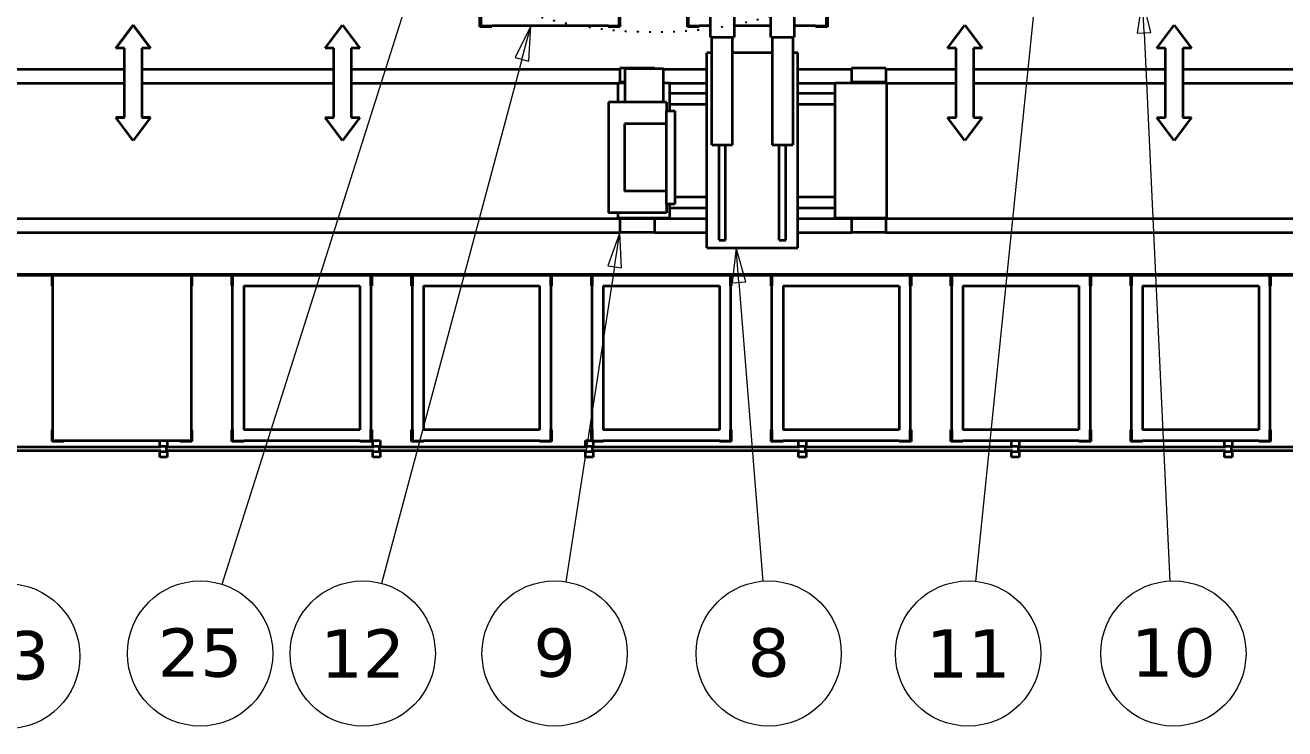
# Model space of a CAD drawing. Header units: millimetres. Extents: x 0 to 67800, y 0 to 42000.
# Drawn here: x 15877 to 24985, y 14119 to 19207 of the extents above; entities that cross this region are included whole.
import ezdxf

# ---------------------------------------------------------------- set-up
doc = ezdxf.new("R2010")
doc.units = ezdxf.units.MM
doc.header["$LTSCALE"] = 100
doc.linetypes.add('CHAIN', pattern=[0.3543, 0.2362, -0.0295, 0.0591, -0.0295])
doc.linetypes.add('DOTTED', pattern=[0.0481, 0.0068, -0.0413])
for name, color, linetype, lineweight in [('Reference (ISO)', 7, 'DOTTED', 25), ('Section Line (ISO)', 7, 'CHAIN', 50), ('Symbol (ISO)', 7, 'Continuous', 18), ('Visible (ISO)', 7, 'Continuous', 35)]:
    doc.layers.add(name, color=color, linetype=linetype, lineweight=lineweight)
doc.styles.add('Label Text (ISO)', font='verdana.ttf')

# ---------------------------------------------------------------- blocks, each defined once
blk = doc.blocks.new('2dTransSection0')
at = {"layer": 'Section Line (ISO)', "linetype": 'CHAIN', "ltscale": 33.86763}
blk.add_line((112.309, 174.019), (276.299, 174.019), dxfattribs=at)
blk = doc.blocks.new('Balloon8')
at = {"layer": 'Symbol (ISO)'}
for p, q in [((239.552, 194.024), (239.171, 191.503)), ((239.67, 191.527), (239.552, 194.024)), ((240.17, 191.55), (239.552, 194.024)), ((239.171, 191.503), (240.17, 191.55)), ((239.67, 191.527), (241.549, 151.86))]:
    blk.add_line(p, q, dxfattribs=at)
at = {"layer": 'Symbol (ISO)', "flags": 128}
blk.add_lwpolyline([(240.17, 191.55), (239.552, 194.024), (239.171, 191.503), (240.17, 191.55)], dxfattribs=at)
at = {"layer": 'Symbol (ISO)'}
blk.add_circle((241.797, 146.631), 5.25, dxfattribs=at)
blk.add_solid([(240.17, 191.55), (239.552, 194.024), (239.171, 191.503), (240.17, 191.55)], dxfattribs=at)
at = {"layer": 'Symbol (ISO)', "insert": (241.797, 146.668), "char_height": 3.5, "attachment_point": 5, "style": 'Label Text (ISO)'}
blk.add_mtext('10', dxfattribs=at)
blk = doc.blocks.new('Balloon9')
at = {"layer": 'Symbol (ISO)'}
for p, q in [((233.172, 207.629), (232.421, 205.192)), ((232.919, 205.142), (233.172, 207.629)), ((233.416, 205.091), (233.172, 207.629)), ((232.919, 205.142), (227.482, 151.835)), ((232.421, 205.192), (233.416, 205.091))]:
    blk.add_line(p, q, dxfattribs=at)
at = {"layer": 'Symbol (ISO)', "flags": 128}
blk.add_lwpolyline([(233.416, 205.091), (233.172, 207.629), (232.421, 205.192), (233.416, 205.091)], dxfattribs=at)
at = {"layer": 'Symbol (ISO)'}
blk.add_circle((226.952, 146.631), 5.25, dxfattribs=at)
blk.add_solid([(233.416, 205.091), (233.172, 207.629), (232.421, 205.192), (233.416, 205.091)], dxfattribs=at)
at = {"layer": 'Symbol (ISO)', "insert": (226.952, 146.631), "char_height": 3.5, "attachment_point": 5, "style": 'Label Text (ISO)'}
blk.add_mtext('11', dxfattribs=at)
blk = doc.blocks.new('Balloon10')
at = {"layer": 'Symbol (ISO)'}
for p, q in [((210.178, 175.969), (209.879, 173.437)), ((210.378, 173.477), (210.178, 175.969)), ((210.876, 173.517), (210.178, 175.969)), ((209.879, 173.437), (210.876, 173.517)), ((210.378, 173.477), (212.113, 151.845))]:
    blk.add_line(p, q, dxfattribs=at)
at = {"layer": 'Symbol (ISO)', "flags": 128}
blk.add_lwpolyline([(210.876, 173.517), (210.178, 175.969), (209.879, 173.437), (210.876, 173.517)], dxfattribs=at)
at = {"layer": 'Symbol (ISO)'}
blk.add_circle((212.531, 146.631), 5.25, dxfattribs=at)
blk.add_solid([(210.876, 173.517), (210.178, 175.969), (209.879, 173.437), (210.876, 173.517)], dxfattribs=at)
at = {"layer": 'Symbol (ISO)', "insert": (212.531, 146.671), "char_height": 3.5, "attachment_point": 5, "style": 'Label Text (ISO)'}
blk.add_mtext('8', dxfattribs=at)
blk = doc.blocks.new('Balloon11')
at = {"layer": 'Symbol (ISO)'}
for p, q in [((201.777, 177.073), (200.899, 174.679)), ((201.393, 174.602), (201.777, 177.073)), ((201.887, 174.526), (201.777, 177.073)), ((201.393, 174.602), (197.854, 151.811)), ((200.899, 174.679), (201.887, 174.526))]:
    blk.add_line(p, q, dxfattribs=at)
at = {"layer": 'Symbol (ISO)', "flags": 128}
blk.add_lwpolyline([(201.887, 174.526), (201.777, 177.073), (200.899, 174.679), (201.887, 174.526)], dxfattribs=at)
at = {"layer": 'Symbol (ISO)'}
blk.add_circle((197.049, 146.631), 5.25, dxfattribs=at)
blk.add_solid([(201.887, 174.526), (201.777, 177.073), (200.899, 174.679), (201.887, 174.526)], dxfattribs=at)
at = {"layer": 'Symbol (ISO)', "insert": (197.049, 146.665), "char_height": 3.5, "attachment_point": 5, "style": 'Label Text (ISO)'}
blk.add_mtext('9', dxfattribs=at)
blk = doc.blocks.new('Balloon12')
at = {"layer": 'Symbol (ISO)'}
for p, q in [((195.339, 192.019), (194.209, 189.733)), ((194.692, 189.604), (195.339, 192.019)), ((195.175, 189.475), (195.339, 192.019)), ((194.692, 189.604), (184.531, 151.683)), ((194.209, 189.733), (195.175, 189.475))]:
    blk.add_line(p, q, dxfattribs=at)
at = {"layer": 'Symbol (ISO)', "flags": 128}
blk.add_lwpolyline([(195.175, 189.475), (195.339, 192.019), (194.209, 189.733), (195.175, 189.475)], dxfattribs=at)
at = {"layer": 'Symbol (ISO)'}
blk.add_circle((183.178, 146.631), 5.25, dxfattribs=at)
blk.add_solid([(195.175, 189.475), (195.339, 192.019), (194.209, 189.733), (195.175, 189.475)], dxfattribs=at)
at = {"layer": 'Symbol (ISO)', "insert": (183.178, 146.631), "char_height": 3.5, "attachment_point": 5, "style": 'Label Text (ISO)'}
blk.add_mtext('12', dxfattribs=at)
blk = doc.blocks.new('Balloon13')
at = {"layer": 'Symbol (ISO)'}
for p, q in [((150.583, 200.424), (150.403, 197.881)), ((150.899, 197.944), (150.583, 200.424)), ((151.395, 198.007), (150.583, 200.424)), ((150.403, 197.881), (151.395, 198.007)), ((150.899, 197.944), (156.809, 151.628))]:
    blk.add_line(p, q, dxfattribs=at)
at = {"layer": 'Symbol (ISO)', "flags": 128}
blk.add_lwpolyline([(151.395, 198.007), (150.583, 200.424), (150.403, 197.881), (151.395, 198.007)], dxfattribs=at)
at = {"layer": 'Symbol (ISO)'}
blk.add_circle((157.471, 146.436), 5.25, dxfattribs=at)
blk.add_solid([(151.395, 198.007), (150.583, 200.424), (150.403, 197.881), (151.395, 198.007)], dxfattribs=at)
at = {"layer": 'Symbol (ISO)', "insert": (157.471, 146.473), "char_height": 3.5, "attachment_point": 5, "style": 'Label Text (ISO)'}
blk.add_mtext('13', dxfattribs=at)
blk = doc.blocks.new('Balloon25')
at = {"layer": 'Symbol (ISO)'}
for p, q in [((195.664, 223.129), (194.432, 220.897)), ((194.908, 220.746), (195.664, 223.129)), ((195.385, 220.595), (195.664, 223.129)), ((194.908, 220.746), (172.998, 151.622)), ((194.432, 220.897), (195.385, 220.595))]:
    blk.add_line(p, q, dxfattribs=at)
at = {"layer": 'Symbol (ISO)', "flags": 128}
blk.add_lwpolyline([(195.385, 220.595), (195.664, 223.129), (194.432, 220.897), (195.385, 220.595)], dxfattribs=at)
at = {"layer": 'Symbol (ISO)'}
blk.add_circle((171.416, 146.631), 5.25, dxfattribs=at)
blk.add_solid([(195.385, 220.595), (195.664, 223.129), (194.432, 220.897), (195.385, 220.595)], dxfattribs=at)
at = {"layer": 'Symbol (ISO)', "insert": (171.416, 146.668), "char_height": 3.5, "attachment_point": 5, "style": 'Label Text (ISO)'}
blk.add_mtext('25', dxfattribs=at)

msp = doc.modelspace()

# ---------------------------------------------------------------- linework, layer by layer
at = {"layer": 'Reference (ISO)', "ltscale": 18.165257}
msp.add_circle((20421.39, 22312.87), 3156.69, dxfattribs=at)
at = {"layer": 'Visible (ISO)'}
for p, q in [((20832.39, 19121.87), (20832.39, 20281.87)), ((21002.39, 20281.87), (21002.39, 19121.87)), ((21267.39, 19121.87), (21267.39, 20281.87)), ((21437.39, 20281.87), (21437.39, 19121.87)), ((19165.39, 19195.87), (19165.39, 19281.87)), ((19171.39, 19281.87), (19171.39, 19201.87)), ((20171.39, 19201.87), (20171.39, 19281.87)), ((20177.39, 19281.87), (20177.39, 19195.87)), ((20665.39, 19195.87), (20665.39, 19281.87)), ((20671.39, 19281.87), (20671.39, 19201.87)), ((21671.39, 19201.87), (21671.39, 19281.87)), ((21677.39, 19281.87), (21677.39, 19195.87)), ((16656.99, 19207.23), (16531.99, 19040.57)), ((16531.99, 19040.49), (16656.99, 19207.15)), ((16656.99, 19207.23), (16656.99, 19207.15)), ((16781.99, 19040.57), (16656.99, 19207.23)), ((16656.99, 19207.15), (16781.99, 19040.49)), ((18046.39, 19040.71), (18171.39, 19207.37)), ((18171.39, 19207.37), (18296.39, 19040.71)), ((19251.39, 19195.87), (19165.39, 19195.87)), ((19171.39, 19201.87), (19251.39, 19201.87)), ((19251.39, 19201.87), (19251.39, 19195.87)), ((20091.39, 19201.87), (19251.39, 19201.87)), ((20091.39, 19195.87), (20091.39, 19201.87)), ((20091.39, 19201.87), (20171.39, 19201.87)), ((20177.39, 19195.87), (20091.39, 19195.87)), ((20751.39, 19195.87), (20665.39, 19195.87)), ((20671.39, 19201.87), (20751.39, 19201.87)), ((20751.39, 19201.87), (20751.39, 19195.87)), ((20832.39, 19201.87), (20751.39, 19201.87)), ((21267.39, 19201.87), (21002.39, 19201.87)), ((21591.39, 19201.87), (21437.39, 19201.87)), ((21591.39, 19195.87), (21591.39, 19201.87)), ((21591.39, 19201.87), (21671.39, 19201.87)), ((21677.39, 19195.87), (21591.39, 19195.87)), ((22546.39, 19040.71), (22671.39, 19207.37)), ((22671.39, 19207.37), (22796.39, 19040.71)), ((24060.79, 19040.71), (24185.79, 19207.37)), ((24185.79, 19207.37), (24310.79, 19040.71)), ((16531.99, 19040.57), (16531.99, 19040.49)), ((16594.49, 19040.49), (16531.99, 19040.49)), ((16594.49, 18540.49), (16594.49, 19040.49)), ((16719.49, 19040.49), (16719.49, 18540.49)), ((16781.99, 19040.49), (16719.49, 19040.49)), ((16781.99, 19040.57), (16781.99, 19040.49)), ((18108.89, 19040.71), (18046.39, 19040.71)), ((18108.89, 18540.71), (18108.89, 19040.71)), ((18233.89, 19040.71), (18233.89, 18540.71)), ((18296.39, 19040.71), (18233.89, 19040.71)), ((20832.39, 19121.87), (21002.39, 19121.87)), ((20842.39, 18341.87), (20842.39, 19121.87)), ((20992.39, 18341.87), (20992.39, 19121.87)), ((21267.39, 19121.87), (21437.39, 19121.87)), ((21277.39, 19121.87), (21277.39, 18341.87)), ((21427.39, 19121.87), (21427.39, 18341.87)), ((22608.89, 19040.71), (22546.39, 19040.71)), ((22608.89, 18540.71), (22608.89, 19040.71)), ((22733.89, 19040.71), (22733.89, 18540.71)), ((22796.39, 19040.71), (22733.89, 19040.71)), ((24123.29, 19040.71), (24060.79, 19040.71)), ((24123.29, 18540.71), (24123.29, 19040.71)), ((24248.29, 19040.71), (24248.29, 18540.71)), ((24310.79, 19040.71), (24248.29, 19040.71)), ((20842.39, 19006.87), (20806.39, 19006.87)), ((20806.39, 17596.87), (20806.39, 19006.87)), ((21277.39, 19006.87), (20992.39, 19006.87)), ((21463.39, 19006.87), (21427.39, 19006.87)), ((21463.39, 17596.87), (21463.39, 19006.87)), ((16594.49, 18887.27), (15019.49, 18887.27)), ((18108.89, 18887.27), (16719.49, 18887.27)), ((20177.69, 18887.27), (18233.89, 18887.27)), ((20427.69, 18896.47), (20177.69, 18896.47)), ((20177.69, 18896.47), (20177.69, 18796.47)), ((20216.39, 18894.87), (20491.39, 18894.87)), ((20216.39, 18650.37), (20216.39, 18894.87)), ((20427.69, 18896.47), (20427.69, 18894.87)), ((20491.39, 18650.37), (20491.39, 18894.87)), ((20806.39, 18887.27), (20491.39, 18887.27)), ((21850.89, 18887.27), (21463.39, 18887.27)), ((22100.89, 18896.47), (21850.89, 18896.47)), ((21850.89, 18896.47), (21850.89, 18796.47)), ((22100.89, 18896.47), (22100.89, 18796.47)), ((22608.89, 18887.27), (22100.89, 18887.27)), ((24123.29, 18887.27), (22733.89, 18887.27)), ((25623.29, 18887.27), (24248.29, 18887.27)), ((15019.49, 18787.27), (16594.49, 18787.27)), ((16719.49, 18787.27), (18108.89, 18787.27)), ((18233.89, 18787.27), (20164.89, 18787.27)), ((20164.89, 18650.37), (20164.89, 18790.87)), ((20164.89, 18790.87), (20216.39, 18790.87)), ((20216.39, 18796.47), (20177.69, 18796.47)), ((20491.39, 18790.87), (20534.89, 18790.87)), ((20534.89, 18790.87), (20534.89, 18587.87)), ((20534.89, 18787.27), (20806.39, 18787.27)), ((21463.39, 18787.27), (21734.89, 18787.27)), ((21734.89, 17812.87), (21734.89, 18790.87)), ((21734.89, 18790.87), (22104.89, 18790.87)), ((22100.89, 18796.47), (21850.89, 18796.47)), ((21951.89, 18796.47), (21951.89, 18790.87)), ((21999.89, 18796.47), (21999.89, 18790.87)), ((22104.89, 18790.87), (22104.89, 17812.87)), ((22104.89, 18787.27), (22608.89, 18787.27)), ((22733.89, 18787.27), (24123.29, 18787.27)), ((24248.29, 18787.27), (25623.29, 18787.27)), ((20534.89, 18716.87), (20806.39, 18716.87)), ((21463.39, 18716.87), (21734.89, 18716.87)), ((20514.89, 18650.37), (20094.89, 18650.37)), ((20094.89, 18650.37), (20094.89, 17850.37)), ((20514.89, 18650.37), (20514.89, 18587.87)), ((20514.89, 17912.87), (20514.89, 18587.87)), ((20514.89, 18587.87), (20574.89, 18587.87)), ((20534.89, 18636.87), (20806.39, 18636.87)), ((20574.89, 18587.87), (20574.89, 17912.87)), ((21463.39, 18636.87), (21734.89, 18636.87)), ((16594.49, 18540.57), (16531.99, 18540.57)), ((16531.99, 18540.57), (16531.99, 18540.49)), ((16531.99, 18540.49), (16594.49, 18540.49)), ((16656.99, 18373.82), (16531.99, 18540.49)), ((16781.99, 18540.49), (16656.99, 18373.82)), ((16781.99, 18540.57), (16719.49, 18540.57)), ((16719.49, 18540.49), (16781.99, 18540.49)), ((16781.99, 18540.57), (16781.99, 18540.49)), ((18046.39, 18540.71), (18108.89, 18540.71)), ((18171.39, 18374.04), (18046.39, 18540.71)), ((18296.39, 18540.71), (18171.39, 18374.04)), ((18233.89, 18540.71), (18296.39, 18540.71)), ((20514.89, 18492.87), (20209.89, 18492.87)), ((20209.89, 18492.87), (20209.89, 18007.87)), ((22546.39, 18540.71), (22608.89, 18540.71)), ((22671.39, 18374.04), (22546.39, 18540.71)), ((22796.39, 18540.71), (22671.39, 18374.04)), ((22733.89, 18540.71), (22796.39, 18540.71)), ((24060.79, 18540.71), (24123.29, 18540.71)), ((24185.79, 18374.04), (24060.79, 18540.71)), ((24310.79, 18540.71), (24185.79, 18374.04)), ((24248.29, 18540.71), (24310.79, 18540.71)), ((20842.39, 18341.87), (20992.39, 18341.87)), ((20893.89, 17651.87), (20893.89, 18341.87)), ((20941.39, 17651.87), (20941.39, 18341.87)), ((21277.39, 18341.87), (21427.39, 18341.87)), ((21328.89, 17651.87), (21328.89, 18341.87)), ((21376.39, 17651.87), (21376.39, 18341.87)), ((20514.89, 18007.87), (20209.89, 18007.87)), ((20574.89, 17966.87), (20806.39, 17966.87)), ((21463.39, 17966.87), (21734.89, 17966.87)), ((20514.89, 17912.87), (20514.89, 17850.37)), ((20574.89, 17912.87), (20514.89, 17912.87)), ((20534.89, 17912.87), (20534.89, 17812.87)), ((20534.89, 17886.87), (20806.39, 17886.87)), ((21463.39, 17886.87), (21734.89, 17886.87)), ((20177.69, 17807.27), (4636.99, 17807.27)), ((20514.89, 17850.37), (20094.89, 17850.37)), ((20164.89, 17812.87), (20164.89, 17850.37)), ((20534.89, 17812.87), (20164.89, 17812.87)), ((20427.69, 17807.27), (20177.69, 17807.27)), ((20177.69, 17807.27), (20177.69, 17707.27)), ((20278.69, 17812.87), (20278.69, 17807.27)), ((20326.69, 17812.87), (20326.69, 17807.27)), ((20427.69, 17807.27), (20427.69, 17707.27)), ((20806.39, 17807.27), (20427.69, 17807.27)), ((21850.89, 17807.27), (21463.39, 17807.27)), ((22104.89, 17812.87), (21734.89, 17812.87)), ((22100.89, 17807.27), (21850.89, 17807.27)), ((21850.89, 17807.27), (21850.89, 17707.27)), ((21951.89, 17812.87), (21951.89, 17807.27)), ((21999.89, 17812.87), (21999.89, 17807.27)), ((22100.89, 17807.27), (22100.89, 17707.27)), ((34636.99, 17807.27), (22100.89, 17807.27)), ((4636.99, 17707.27), (20177.69, 17707.27)), ((20427.69, 17707.27), (20177.69, 17707.27)), ((20427.69, 17707.27), (20806.39, 17707.27)), ((21463.39, 17707.27), (21850.89, 17707.27)), ((22100.89, 17707.27), (21850.89, 17707.27)), ((22100.89, 17707.27), (34636.99, 17707.27)), ((20806.39, 17596.87), (21463.39, 17596.87)), ((20893.89, 17651.87), (20941.39, 17651.87)), ((21328.89, 17651.87), (21376.39, 17651.87)), ((16070.78, 17321.87), (16070.78, 17407.87)), ((16070.78, 17407.87), (16156.78, 17407.87)), ((16076.78, 17401.88), (17076.78, 17401.88)), ((16076.78, 16201.87), (16076.78, 17401.88)), ((16156.78, 17407.87), (16156.78, 17401.88)), ((16996.78, 17401.88), (16996.78, 17407.87)), ((16996.78, 17407.87), (17082.78, 17407.87)), ((17076.78, 17401.88), (17076.78, 16201.87)), ((17082.78, 17407.87), (17082.78, 17321.87)), ((17370.78, 17321.87), (17370.78, 17407.87)), ((17370.78, 17407.87), (17456.78, 17407.87)), ((17376.78, 17401.87), (17376.78, 17321.87)), ((17456.78, 17401.87), (17376.78, 17401.87)), ((17456.78, 17407.87), (17456.78, 17401.87)), ((17456.78, 17401.87), (18296.78, 17401.87)), ((18296.78, 17401.87), (18296.78, 17407.87)), ((18296.78, 17407.87), (18382.78, 17407.87)), ((18376.78, 17401.87), (18296.78, 17401.87)), ((18376.78, 17321.87), (18376.78, 17401.87)), ((18382.78, 17407.87), (18382.78, 17321.87)), ((18670.78, 17321.87), (18670.78, 17407.87)), ((18670.78, 17407.87), (18756.78, 17407.87)), ((18676.78, 17401.87), (18676.78, 17321.87)), ((18756.78, 17401.87), (18676.78, 17401.87)), ((18756.78, 17407.87), (18756.78, 17401.87)), ((18756.78, 17401.87), (19596.78, 17401.87)), ((19596.78, 17401.87), (19596.78, 17407.87)), ((19596.78, 17407.87), (19682.78, 17407.87)), ((19676.78, 17401.87), (19596.78, 17401.87)), ((19676.78, 17321.87), (19676.78, 17401.87)), ((19682.78, 17407.87), (19682.78, 17321.87)), ((19970.78, 17321.87), (19970.78, 17407.87)), ((19970.78, 17407.87), (20056.78, 17407.87)), ((19976.78, 17401.87), (19976.78, 17321.87)), ((20056.78, 17401.87), (19976.78, 17401.87)), ((20056.78, 17407.87), (20056.78, 17401.87)), ((20056.78, 17401.87), (20896.78, 17401.87)), ((20896.78, 17401.87), (20896.78, 17407.87)), ((20896.78, 17407.87), (20982.78, 17407.87)), ((20976.78, 17401.87), (20896.78, 17401.87)), ((20976.78, 17321.87), (20976.78, 17401.87)), ((20982.78, 17407.87), (20982.78, 17321.87)), ((21270.78, 17321.87), (21270.78, 17407.87)), ((21270.78, 17407.87), (21356.78, 17407.87)), ((21276.78, 17401.87), (21276.78, 17321.87)), ((21356.78, 17401.87), (21276.78, 17401.87)), ((21356.78, 17407.87), (21356.78, 17401.87)), ((21356.78, 17401.87), (22196.78, 17401.87)), ((22196.78, 17401.87), (22196.78, 17407.87)), ((22196.78, 17407.87), (22282.78, 17407.87)), ((22276.78, 17401.87), (22196.78, 17401.87)), ((22276.78, 17321.87), (22276.78, 17401.87)), ((22282.78, 17407.87), (22282.78, 17321.87)), ((22570.78, 17321.87), (22570.78, 17407.87)), ((22570.78, 17407.87), (22656.78, 17407.87)), ((22576.78, 17401.87), (22576.78, 17321.87)), ((22656.78, 17401.87), (22576.78, 17401.87)), ((22656.78, 17407.87), (22656.78, 17401.87)), ((22656.78, 17401.87), (23496.78, 17401.87)), ((23496.78, 17401.87), (23496.78, 17407.87)), ((23496.78, 17407.87), (23582.78, 17407.87)), ((23576.78, 17401.87), (23496.78, 17401.87)), ((23576.78, 17321.87), (23576.78, 17401.87)), ((23582.78, 17407.87), (23582.78, 17321.87)), ((23870.78, 17321.87), (23870.78, 17407.87)), ((23870.78, 17407.87), (23956.78, 17407.87)), ((23876.78, 17401.87), (23876.78, 17321.87)), ((23956.78, 17401.87), (23876.78, 17401.87)), ((23956.78, 17407.87), (23956.78, 17401.87)), ((23956.78, 17401.87), (24796.78, 17401.87)), ((24796.78, 17401.87), (24796.78, 17407.87)), ((24796.78, 17407.87), (24882.78, 17407.87)), ((24876.78, 17401.87), (24796.78, 17401.87)), ((24876.78, 17321.87), (24876.78, 17401.87)), ((24882.78, 17407.87), (24882.78, 17321.87)), ((16076.78, 17321.87), (16070.78, 17321.87)), ((17082.78, 17321.87), (17076.78, 17321.87)), ((17376.78, 17321.87), (17370.78, 17321.87)), ((17376.78, 16281.87), (17376.78, 17321.87)), ((17456.78, 17321.87), (17456.78, 16281.87)), ((17456.78, 17321.87), (18296.78, 17321.87)), ((18296.78, 17321.87), (18296.78, 16281.87)), ((18382.78, 17321.87), (18376.78, 17321.87)), ((18376.78, 17321.87), (18376.78, 16281.87)), ((18676.78, 17321.87), (18670.78, 17321.87)), ((18676.78, 16281.87), (18676.78, 17321.87)), ((18756.78, 17321.87), (18756.78, 16281.87)), ((18756.78, 17321.87), (19596.78, 17321.87)), ((19596.78, 17321.87), (19596.78, 16281.87)), ((19682.78, 17321.87), (19676.78, 17321.87)), ((19676.78, 17321.87), (19676.78, 16281.87)), ((19976.78, 17321.87), (19970.78, 17321.87)), ((19976.78, 16281.87), (19976.78, 17321.87)), ((20056.78, 17321.87), (20056.78, 16281.87)), ((20056.78, 17321.87), (20896.78, 17321.87)), ((20896.78, 17321.87), (20896.78, 16281.87)), ((20982.78, 17321.87), (20976.78, 17321.87)), ((20976.78, 17321.87), (20976.78, 16281.87)), ((21276.78, 17321.87), (21270.78, 17321.87)), ((21276.78, 16281.87), (21276.78, 17321.87)), ((21356.78, 17321.87), (21356.78, 16281.87)), ((21356.78, 17321.87), (22196.78, 17321.87)), ((22196.78, 17321.87), (22196.78, 16281.87)), ((22282.78, 17321.87), (22276.78, 17321.87)), ((22276.78, 17321.87), (22276.78, 16281.87)), ((22576.78, 17321.87), (22570.78, 17321.87)), ((22576.78, 16281.87), (22576.78, 17321.87)), ((22656.78, 17321.87), (22656.78, 16281.87)), ((22656.78, 17321.87), (23496.78, 17321.87)), ((23496.78, 17321.87), (23496.78, 16281.87)), ((23582.78, 17321.87), (23576.78, 17321.87)), ((23576.78, 17321.87), (23576.78, 16281.87)), ((23876.78, 17321.87), (23870.78, 17321.87)), ((23876.78, 16281.87), (23876.78, 17321.87)), ((23956.78, 17321.87), (23956.78, 16281.87)), ((23956.78, 17321.87), (24796.78, 17321.87)), ((24796.78, 17321.87), (24796.78, 16281.87)), ((24882.78, 17321.87), (24876.78, 17321.87)), ((24876.78, 17321.87), (24876.78, 16281.87)), ((16070.78, 16195.87), (16070.78, 16281.87)), ((16070.78, 16281.87), (16076.78, 16281.87)), ((17076.78, 16281.87), (17082.78, 16281.87)), ((17082.78, 16281.87), (17082.78, 16195.87)), ((17370.78, 16195.87), (17370.78, 16281.87)), ((17370.78, 16281.87), (17376.78, 16281.87)), ((17376.78, 16281.87), (17376.78, 16201.87)), ((18296.78, 16281.87), (17456.78, 16281.87)), ((18376.78, 16201.87), (18376.78, 16281.87)), ((18376.78, 16281.87), (18382.78, 16281.87)), ((18382.78, 16281.87), (18382.78, 16195.87)), ((18670.78, 16195.87), (18670.78, 16281.87)), ((18670.78, 16281.87), (18676.78, 16281.87)), ((18676.78, 16281.87), (18676.78, 16201.87)), ((19596.78, 16281.87), (18756.78, 16281.87)), ((19676.78, 16201.87), (19676.78, 16281.87)), ((19676.78, 16281.87), (19682.78, 16281.87)), ((19682.78, 16281.87), (19682.78, 16195.87)), ((19970.78, 16195.87), (19970.78, 16281.87)), ((19970.78, 16281.87), (19976.78, 16281.87)), ((19976.78, 16281.87), (19976.78, 16201.87)), ((20896.78, 16281.87), (20056.78, 16281.87)), ((20976.78, 16201.87), (20976.78, 16281.87)), ((20976.78, 16281.87), (20982.78, 16281.87)), ((20982.78, 16281.87), (20982.78, 16195.87)), ((21270.78, 16195.87), (21270.78, 16281.87)), ((21270.78, 16281.87), (21276.78, 16281.87)), ((21276.78, 16281.87), (21276.78, 16201.87)), ((22196.78, 16281.87), (21356.78, 16281.87)), ((22276.78, 16201.87), (22276.78, 16281.87)), ((22276.78, 16281.87), (22282.78, 16281.87)), ((22282.78, 16281.87), (22282.78, 16195.87)), ((22570.78, 16195.87), (22570.78, 16281.87)), ((22570.78, 16281.87), (22576.78, 16281.87)), ((22576.78, 16281.87), (22576.78, 16201.87)), ((23496.78, 16281.87), (22656.78, 16281.87)), ((23576.78, 16201.87), (23576.78, 16281.87)), ((23576.78, 16281.87), (23582.78, 16281.87)), ((23582.78, 16281.87), (23582.78, 16195.87)), ((23870.78, 16195.87), (23870.78, 16281.87)), ((23870.78, 16281.87), (23876.78, 16281.87)), ((23876.78, 16281.87), (23876.78, 16201.87)), ((24796.78, 16281.87), (23956.78, 16281.87)), ((24876.78, 16201.87), (24876.78, 16281.87)), ((24876.78, 16281.87), (24882.78, 16281.87)), ((24882.78, 16281.87), (24882.78, 16195.87)), ((15356.99, 16157.87), (16856.99, 16157.87)), ((16856.99, 16127.87), (15356.99, 16127.87)), ((16156.78, 16195.87), (16070.78, 16195.87)), ((17076.78, 16201.87), (16076.78, 16201.87)), ((16156.78, 16201.87), (16156.78, 16195.87)), ((16849.49, 16157.87), (16849.49, 16201.87)), ((16849.49, 16082.87), (16849.49, 16127.87)), ((16856.99, 16162.87), (16896.99, 16162.87)), ((16856.99, 16157.87), (16856.99, 16162.87)), ((16856.99, 16122.87), (16856.99, 16127.87)), ((16896.99, 16122.87), (16856.99, 16122.87)), ((16896.99, 16162.87), (16896.99, 16122.87)), ((16896.99, 16157.87), (16896.99, 16127.87)), ((16896.99, 16157.87), (18396.99, 16157.87)), ((18396.99, 16127.87), (16896.99, 16127.87)), ((16904.49, 16201.87), (16904.49, 16157.87)), ((16904.49, 16127.87), (16904.49, 16082.87)), ((16996.78, 16195.87), (16996.78, 16201.87)), ((17082.78, 16195.87), (16996.78, 16195.87)), ((17456.78, 16195.87), (17370.78, 16195.87)), ((17376.78, 16201.87), (17456.78, 16201.87)), ((17456.78, 16201.87), (17456.78, 16195.87)), ((18296.78, 16201.87), (17456.78, 16201.87)), ((18296.78, 16195.87), (18296.78, 16201.87)), ((18296.78, 16201.87), (18376.78, 16201.87)), ((18382.78, 16195.87), (18296.78, 16195.87)), ((18389.49, 16157.87), (18389.49, 16202.87)), ((18389.49, 16202.87), (18444.49, 16202.87)), ((18389.49, 16082.87), (18389.49, 16127.87)), ((18396.99, 16162.87), (18436.99, 16162.87)), ((18396.99, 16157.87), (18396.99, 16162.87)), ((18396.99, 16122.87), (18396.99, 16127.87)), ((18436.99, 16122.87), (18396.99, 16122.87)), ((18436.99, 16162.87), (18436.99, 16122.87)), ((18436.99, 16157.87), (18436.99, 16127.87)), ((18436.99, 16157.87), (19936.99, 16157.87)), ((19936.99, 16127.87), (18436.99, 16127.87)), ((18444.49, 16202.87), (18444.49, 16157.87)), ((18444.49, 16127.87), (18444.49, 16082.87)), ((18756.78, 16195.87), (18670.78, 16195.87)), ((18676.78, 16201.87), (18756.78, 16201.87)), ((18756.78, 16201.87), (18756.78, 16195.87)), ((19596.78, 16201.87), (18756.78, 16201.87)), ((19596.78, 16195.87), (19596.78, 16201.87)), ((19596.78, 16201.87), (19676.78, 16201.87)), ((19682.78, 16195.87), (19596.78, 16195.87)), ((19929.49, 16157.87), (19929.49, 16202.87)), ((19929.49, 16202.87), (19970.78, 16202.87)), ((19929.49, 16082.87), (19929.49, 16127.87)), ((19936.99, 16162.87), (19976.99, 16162.87)), ((19936.99, 16157.87), (19936.99, 16162.87)), ((19936.99, 16122.87), (19936.99, 16127.87)), ((19976.99, 16122.87), (19936.99, 16122.87)), ((20056.78, 16195.87), (19970.78, 16195.87)), ((19976.78, 16201.87), (20056.78, 16201.87)), ((19976.99, 16162.87), (19976.99, 16122.87)), ((19976.99, 16157.87), (19976.99, 16127.87)), ((19976.99, 16157.87), (21476.99, 16157.87)), ((21476.99, 16127.87), (19976.99, 16127.87)), ((19984.49, 16195.87), (19984.49, 16157.87)), ((19984.49, 16127.87), (19984.49, 16082.87)), ((20056.78, 16201.87), (20056.78, 16195.87)), ((20896.78, 16201.87), (20056.78, 16201.87)), ((20896.78, 16195.87), (20896.78, 16201.87)), ((20896.78, 16201.87), (20976.78, 16201.87)), ((20982.78, 16195.87), (20896.78, 16195.87)), ((21356.78, 16195.87), (21270.78, 16195.87)), ((21276.78, 16201.87), (21356.78, 16201.87)), ((21356.78, 16201.87), (21356.78, 16195.87)), ((22196.78, 16201.87), (21356.78, 16201.87)), ((21469.49, 16157.87), (21469.49, 16201.87)), ((21469.49, 16082.87), (21469.49, 16127.87)), ((21476.99, 16162.87), (21516.99, 16162.87)), ((21476.99, 16157.87), (21476.99, 16162.87)), ((21476.99, 16122.87), (21476.99, 16127.87)), ((21516.99, 16122.87), (21476.99, 16122.87)), ((21516.99, 16162.87), (21516.99, 16122.87)), ((21516.99, 16157.87), (21516.99, 16127.87)), ((21516.99, 16157.87), (23016.99, 16157.87)), ((23016.99, 16127.87), (21516.99, 16127.87)), ((21524.49, 16201.87), (21524.49, 16157.87)), ((21524.49, 16127.87), (21524.49, 16082.87)), ((22196.78, 16195.87), (22196.78, 16201.87)), ((22196.78, 16201.87), (22276.78, 16201.87)), ((22282.78, 16195.87), (22196.78, 16195.87)), ((22656.78, 16195.87), (22570.78, 16195.87)), ((22576.78, 16201.87), (22656.78, 16201.87)), ((22656.78, 16201.87), (22656.78, 16195.87)), ((23496.78, 16201.87), (22656.78, 16201.87)), ((23009.49, 16157.87), (23009.49, 16201.87)), ((23009.49, 16082.87), (23009.49, 16127.87)), ((23016.99, 16162.87), (23056.99, 16162.87)), ((23016.99, 16157.87), (23016.99, 16162.87)), ((23016.99, 16122.87), (23016.99, 16127.87)), ((23056.99, 16122.87), (23016.99, 16122.87)), ((23056.99, 16162.87), (23056.99, 16122.87)), ((23056.99, 16157.87), (23056.99, 16127.87)), ((23056.99, 16157.87), (24556.99, 16157.87)), ((24556.99, 16127.87), (23056.99, 16127.87)), ((23064.49, 16201.87), (23064.49, 16157.87)), ((23064.49, 16127.87), (23064.49, 16082.87)), ((23496.78, 16195.87), (23496.78, 16201.87)), ((23496.78, 16201.87), (23576.78, 16201.87)), ((23582.78, 16195.87), (23496.78, 16195.87)), ((23956.78, 16195.87), (23870.78, 16195.87)), ((23876.78, 16201.87), (23956.78, 16201.87)), ((23956.78, 16201.87), (23956.78, 16195.87)), ((24796.78, 16201.87), (23956.78, 16201.87)), ((24549.49, 16157.87), (24549.49, 16201.87)), ((24549.49, 16082.87), (24549.49, 16127.87)), ((24556.99, 16162.87), (24596.99, 16162.87)), ((24556.99, 16157.87), (24556.99, 16162.87)), ((24556.99, 16122.87), (24556.99, 16127.87)), ((24596.99, 16122.87), (24556.99, 16122.87)), ((24596.99, 16162.87), (24596.99, 16122.87)), ((24596.99, 16157.87), (24596.99, 16127.87)), ((24596.99, 16157.87), (26096.99, 16157.87)), ((26096.99, 16127.87), (24596.99, 16127.87)), ((24604.49, 16201.87), (24604.49, 16157.87)), ((24604.49, 16127.87), (24604.49, 16082.87)), ((24796.78, 16195.87), (24796.78, 16201.87)), ((24796.78, 16201.87), (24876.78, 16201.87)), ((24882.78, 16195.87), (24796.78, 16195.87)), ((16904.49, 16082.87), (16849.49, 16082.87)), ((18444.49, 16082.87), (18389.49, 16082.87)), ((19984.49, 16082.87), (19929.49, 16082.87)), ((21524.49, 16082.87), (21469.49, 16082.87)), ((23064.49, 16082.87), (23009.49, 16082.87)), ((24604.49, 16082.87), (24549.49, 16082.87))]:
    msp.add_line(p, q, dxfattribs=at)

# ---------------------------------------------------------------- block references
at = {"layer": 'Section Line (ISO)', "xscale": 100, "yscale": 100, "zscale": 100}
msp.add_blockref('2dTransSection0', (0, 0), dxfattribs=at)
at = {"layer": 'Symbol (ISO)', "xscale": 100, "yscale": 100, "zscale": 100}
for name in ['Balloon25', 'Balloon9', 'Balloon13', 'Balloon8', 'Balloon12', 'Balloon11', 'Balloon10']:
    msp.add_blockref(name, (0, 0), dxfattribs=at)

doc.saveas('drawing.dxf')
